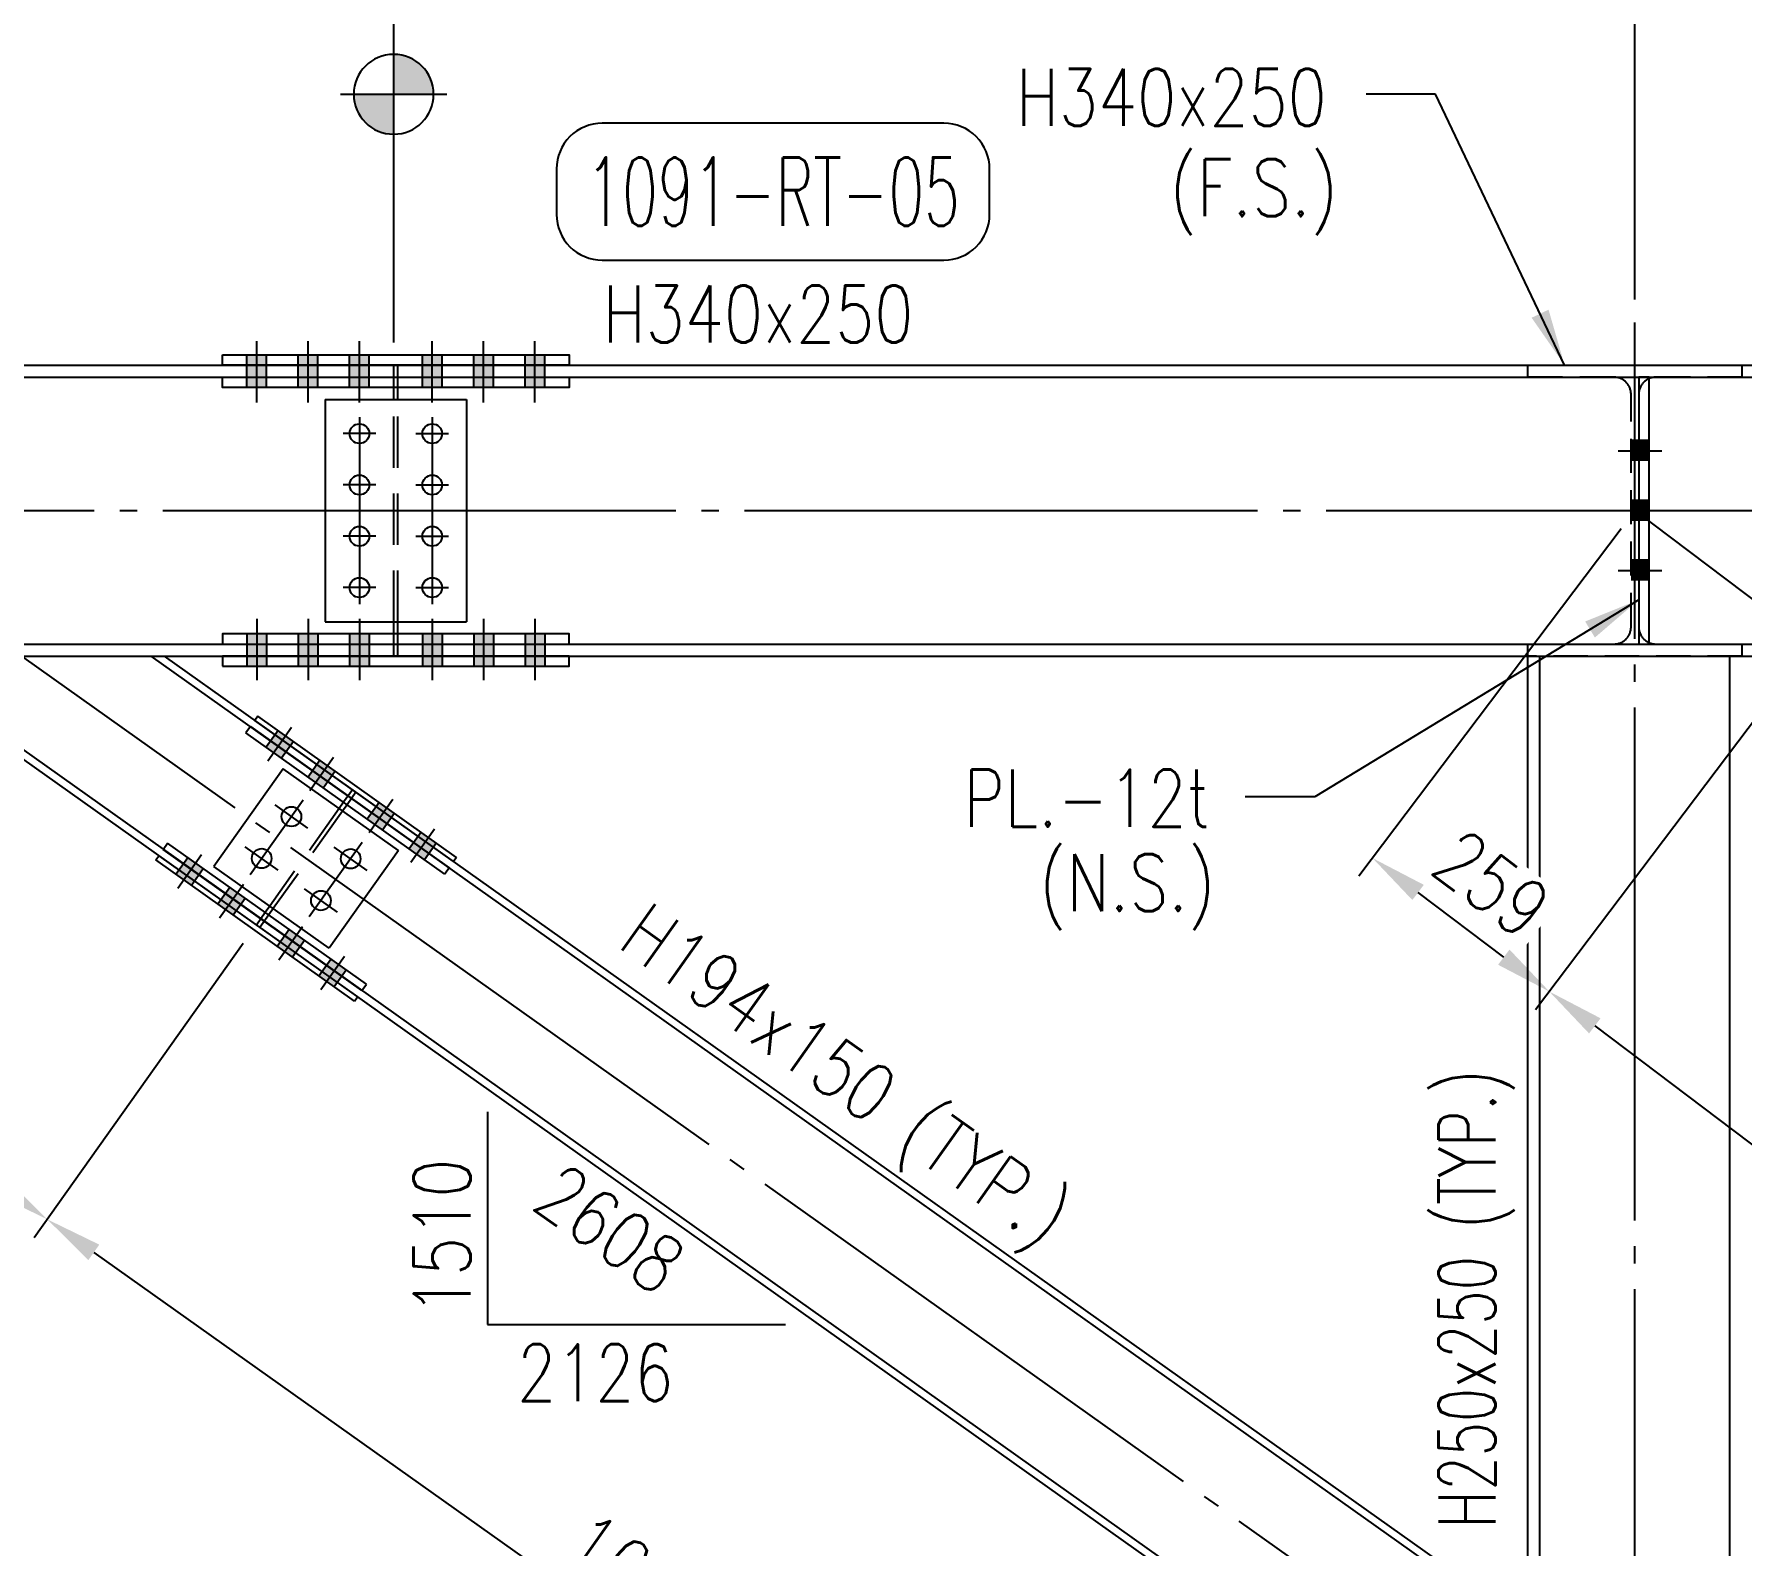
# Model space of a CAD drawing. Header units: millimetres. Extents: x 0 to 232280, y -26939 to 23794.
# Drawn here: x 59910 to 62904, y -8989 to -6338 of the extents above; entities that cross this region are included whole.
import ezdxf
from ezdxf.enums import TextEntityAlignment as Align

# ---------------------------------------------------------------- set-up
doc = ezdxf.new("R2010")
doc.units = ezdxf.units.MM
doc.header["$LTSCALE"] = 30
doc.linetypes.add('JNK-CENTER', pattern=[34, 30, -1.5, 1, -1.5])
doc.linetypes.add('JNK-HIDDEN', pattern=[3, 2, -1])
for name, color, linetype in [('CEN-R', 1, 'JNK-CENTER'), ('CON-G', 3, 'Continuous'), ('CON-W', 7, 'Continuous'), ('CON-Y', 2, 'Continuous'), ('Dim-W', 7, 'Continuous'), ('HID-Y', 2, 'JNK-HIDDEN'), ('STL-OBJT', 7, 'Continuous')]:
    doc.layers.add(name, color=color, linetype=linetype)
doc.styles.add('SIMPLEX', font='simplex.shx', dxfattribs={"width": 0.8})
doc.dimstyles.new('DIM40', dxfattribs={"dimscale": 40, "dimtxt": 2.5, "dimasz": 2.5, "dimexe": 1, "dimexo": 1, "dimgap": 1, "dimtad": 1, "dimdec": 0, "dimdsep": 46, "dimtxsty": 'SIMPLEX', "dimcen": 0, "dimclrd": 7, "dimclre": 7, "dimclrt": 2, "dimadec": 1, "dimazin": 2, "dimtfac": 1, "dimtdec": 0, "dimtix": 1, "dimtmove": 2, "dimatfit": 2, "dimfxl": 1, "dimtolj": 1, "dimtzin": 0, "dimarcsym": 1})
doc.dimstyles.new('DIM40x1.5', dxfattribs={"dimscale": 40, "dimtxt": 2.5, "dimasz": 2.5, "dimexe": 1, "dimexo": 1, "dimgap": 1, "dimtad": 1, "dimdec": 0, "dimlfac": 0.666667, "dimdsep": 46, "dimtxsty": 'SIMPLEX', "dimcen": 2.5, "dimclrd": 7, "dimclre": 7, "dimclrt": 2, "dimadec": 0, "dimazin": 2, "dimtfac": 1, "dimtdec": 0, "dimtmove": 2, "dimatfit": 2, "dimfxl": 1, "dimtfill": 1, "dimtolj": 1, "dimtzin": 0, "dimarcsym": 1})

# ---------------------------------------------------------------- blocks, each defined once
blk = doc.blocks.new('340X250 S')
at = {"layer": 'CON-W'}
h = blk.add_hatch(color=256, dxfattribs=at)
h.paths.add_polyline_path([(382948.4, -27473.5), (382948.4, -27461.5), (382936.9, -27461.5), (382936.9, -27473.5)])
h.paths.add_polyline_path([(382959.9, -27473.5), (382959.9, -27461.5), (382948.4, -27461.5), (382948.4, -27473.5)])
h.paths.add_polyline_path([(382959.9, -27473.5), (382948.4, -27473.5), (382948.4, -27487.5), (382959.9, -27487.5)])
h.paths.add_polyline_path([(382948.4, -27473.5), (382936.9, -27473.5), (382936.9, -27487.5), (382948.4, -27487.5)])
h.paths.add_polyline_path([(382948.4, -27487.5), (382936.9, -27487.5), (382936.9, -27499.5), (382948.4, -27499.5)])
h.paths.add_polyline_path([(382959.9, -27487.5), (382948.4, -27487.5), (382948.4, -27499.5), (382959.9, -27499.5)])
h = blk.add_hatch(color=256, dxfattribs=at)
h.paths.add_polyline_path([(383008.4, -27473.5), (383008.4, -27461.5), (382996.9, -27461.5), (382996.9, -27473.5)])
h.paths.add_polyline_path([(383019.9, -27473.5), (383019.9, -27461.5), (383008.4, -27461.5), (383008.4, -27473.5)])
h.paths.add_polyline_path([(383019.9, -27473.5), (383008.4, -27473.5), (383008.4, -27487.5), (383019.9, -27487.5)])
h.paths.add_polyline_path([(383008.4, -27473.5), (382996.9, -27473.5), (382996.9, -27487.5), (383008.4, -27487.5)])
h.paths.add_polyline_path([(383008.4, -27487.5), (382996.9, -27487.5), (382996.9, -27499.5), (383008.4, -27499.5)])
h.paths.add_polyline_path([(383019.9, -27487.5), (383008.4, -27487.5), (383008.4, -27499.5), (383019.9, -27499.5)])
h = blk.add_hatch(color=256, dxfattribs=at)
h.paths.add_polyline_path([(383068.4, -27473.5), (383068.4, -27461.5), (383056.9, -27461.5), (383056.9, -27473.5)])
h.paths.add_polyline_path([(383079.9, -27473.5), (383079.9, -27461.5), (383068.4, -27461.5), (383068.4, -27473.5)])
h.paths.add_polyline_path([(383079.9, -27473.5), (383068.4, -27473.5), (383068.4, -27487.5), (383079.9, -27487.5)])
h.paths.add_polyline_path([(383068.4, -27473.5), (383056.9, -27473.5), (383056.9, -27487.5), (383068.4, -27487.5)])
h.paths.add_polyline_path([(383068.4, -27487.5), (383056.9, -27487.5), (383056.9, -27499.5), (383068.4, -27499.5)])
h.paths.add_polyline_path([(383079.9, -27487.5), (383068.4, -27487.5), (383068.4, -27499.5), (383079.9, -27499.5)])
h = blk.add_hatch(color=256, dxfattribs=at)
h.paths.add_polyline_path([(383153.4, -27473.5), (383153.4, -27461.5), (383141.9, -27461.5), (383141.9, -27473.5)])
h.paths.add_polyline_path([(383164.9, -27473.5), (383164.9, -27461.5), (383153.4, -27461.5), (383153.4, -27473.5)])
h.paths.add_polyline_path([(383164.9, -27473.5), (383153.4, -27473.5), (383153.4, -27487.5), (383164.9, -27487.5)])
h.paths.add_polyline_path([(383153.4, -27473.5), (383141.9, -27473.5), (383141.9, -27487.5), (383153.4, -27487.5)])
h.paths.add_polyline_path([(383153.4, -27487.5), (383141.9, -27487.5), (383141.9, -27499.5), (383153.4, -27499.5)])
h.paths.add_polyline_path([(383164.9, -27487.5), (383153.4, -27487.5), (383153.4, -27499.5), (383164.9, -27499.5)])
h = blk.add_hatch(color=256, dxfattribs=at)
h.paths.add_polyline_path([(383213.4, -27473.5), (383213.4, -27461.5), (383201.9, -27461.5), (383201.9, -27473.5)])
h.paths.add_polyline_path([(383224.9, -27473.5), (383224.9, -27461.5), (383213.4, -27461.5), (383213.4, -27473.5)])
h.paths.add_polyline_path([(383224.9, -27473.5), (383213.4, -27473.5), (383213.4, -27487.5), (383224.9, -27487.5)])
h.paths.add_polyline_path([(383213.4, -27473.5), (383201.9, -27473.5), (383201.9, -27487.5), (383213.4, -27487.5)])
h.paths.add_polyline_path([(383213.4, -27487.5), (383201.9, -27487.5), (383201.9, -27499.5), (383213.4, -27499.5)])
h.paths.add_polyline_path([(383224.9, -27487.5), (383213.4, -27487.5), (383213.4, -27499.5), (383224.9, -27499.5)])
h = blk.add_hatch(color=256, dxfattribs=at)
h.paths.add_polyline_path([(383273.4, -27473.5), (383273.4, -27461.5), (383261.9, -27461.5), (383261.9, -27473.5)])
h.paths.add_polyline_path([(383284.9, -27473.5), (383284.9, -27461.5), (383273.4, -27461.5), (383273.4, -27473.5)])
h.paths.add_polyline_path([(383284.9, -27473.5), (383273.4, -27473.5), (383273.4, -27487.5), (383284.9, -27487.5)])
h.paths.add_polyline_path([(383273.4, -27473.5), (383261.9, -27473.5), (383261.9, -27487.5), (383273.4, -27487.5)])
h.paths.add_polyline_path([(383273.4, -27487.5), (383261.9, -27487.5), (383261.9, -27499.5), (383273.4, -27499.5)])
h.paths.add_polyline_path([(383284.9, -27487.5), (383273.4, -27487.5), (383273.4, -27499.5), (383284.9, -27499.5)])
h = blk.add_hatch(color=256, dxfattribs=at)
h.paths.add_polyline_path([(382948.4, -27813.5), (382948.4, -27825.5), (382936.9, -27825.5), (382936.9, -27813.5)])
h.paths.add_polyline_path([(382959.9, -27813.5), (382959.9, -27825.5), (382948.4, -27825.5), (382948.4, -27813.5)])
h.paths.add_polyline_path([(382959.9, -27813.5), (382948.4, -27813.5), (382948.4, -27799.5), (382959.9, -27799.5)])
h.paths.add_polyline_path([(382948.4, -27813.5), (382936.9, -27813.5), (382936.9, -27799.5), (382948.4, -27799.5)])
h.paths.add_polyline_path([(382948.4, -27799.5), (382936.9, -27799.5), (382936.9, -27787.5), (382948.4, -27787.5)])
h.paths.add_polyline_path([(382959.9, -27799.5), (382948.4, -27799.5), (382948.4, -27787.5), (382959.9, -27787.5)])
h = blk.add_hatch(color=256, dxfattribs=at)
h.paths.add_polyline_path([(383008.4, -27813.5), (383008.4, -27825.5), (382996.9, -27825.5), (382996.9, -27813.5)])
h.paths.add_polyline_path([(383019.9, -27813.5), (383019.9, -27825.5), (383008.4, -27825.5), (383008.4, -27813.5)])
h.paths.add_polyline_path([(383019.9, -27813.5), (383008.4, -27813.5), (383008.4, -27799.5), (383019.9, -27799.5)])
h.paths.add_polyline_path([(383008.4, -27813.5), (382996.9, -27813.5), (382996.9, -27799.5), (383008.4, -27799.5)])
h.paths.add_polyline_path([(383008.4, -27799.5), (382996.9, -27799.5), (382996.9, -27787.5), (383008.4, -27787.5)])
h.paths.add_polyline_path([(383019.9, -27799.5), (383008.4, -27799.5), (383008.4, -27787.5), (383019.9, -27787.5)])
h = blk.add_hatch(color=256, dxfattribs=at)
h.paths.add_polyline_path([(383068.4, -27813.5), (383068.4, -27825.5), (383056.9, -27825.5), (383056.9, -27813.5)])
h.paths.add_polyline_path([(383079.9, -27813.5), (383079.9, -27825.5), (383068.4, -27825.5), (383068.4, -27813.5)])
h.paths.add_polyline_path([(383079.9, -27813.5), (383068.4, -27813.5), (383068.4, -27799.5), (383079.9, -27799.5)])
h.paths.add_polyline_path([(383068.4, -27813.5), (383056.9, -27813.5), (383056.9, -27799.5), (383068.4, -27799.5)])
h.paths.add_polyline_path([(383068.4, -27799.5), (383056.9, -27799.5), (383056.9, -27787.5), (383068.4, -27787.5)])
h.paths.add_polyline_path([(383079.9, -27799.5), (383068.4, -27799.5), (383068.4, -27787.5), (383079.9, -27787.5)])
h = blk.add_hatch(color=256, dxfattribs=at)
h.paths.add_polyline_path([(383153.4, -27813.5), (383153.4, -27825.5), (383141.9, -27825.5), (383141.9, -27813.5)])
h.paths.add_polyline_path([(383164.9, -27813.5), (383164.9, -27825.5), (383153.4, -27825.5), (383153.4, -27813.5)])
h.paths.add_polyline_path([(383164.9, -27813.5), (383153.4, -27813.5), (383153.4, -27799.5), (383164.9, -27799.5)])
h.paths.add_polyline_path([(383153.4, -27813.5), (383141.9, -27813.5), (383141.9, -27799.5), (383153.4, -27799.5)])
h.paths.add_polyline_path([(383153.4, -27799.5), (383141.9, -27799.5), (383141.9, -27787.5), (383153.4, -27787.5)])
h.paths.add_polyline_path([(383164.9, -27799.5), (383153.4, -27799.5), (383153.4, -27787.5), (383164.9, -27787.5)])
h = blk.add_hatch(color=256, dxfattribs=at)
h.paths.add_polyline_path([(383213.4, -27813.5), (383213.4, -27825.5), (383201.9, -27825.5), (383201.9, -27813.5)])
h.paths.add_polyline_path([(383224.9, -27813.5), (383224.9, -27825.5), (383213.4, -27825.5), (383213.4, -27813.5)])
h.paths.add_polyline_path([(383224.9, -27813.5), (383213.4, -27813.5), (383213.4, -27799.5), (383224.9, -27799.5)])
h.paths.add_polyline_path([(383213.4, -27813.5), (383201.9, -27813.5), (383201.9, -27799.5), (383213.4, -27799.5)])
h.paths.add_polyline_path([(383213.4, -27799.5), (383201.9, -27799.5), (383201.9, -27787.5), (383213.4, -27787.5)])
h.paths.add_polyline_path([(383224.9, -27799.5), (383213.4, -27799.5), (383213.4, -27787.5), (383224.9, -27787.5)])
h = blk.add_hatch(color=256, dxfattribs=at)
h.paths.add_polyline_path([(383273.4, -27813.5), (383273.4, -27825.5), (383261.9, -27825.5), (383261.9, -27813.5)])
h.paths.add_polyline_path([(383284.9, -27813.5), (383284.9, -27825.5), (383273.4, -27825.5), (383273.4, -27813.5)])
h.paths.add_polyline_path([(383284.9, -27813.5), (383273.4, -27813.5), (383273.4, -27799.5), (383284.9, -27799.5)])
h.paths.add_polyline_path([(383273.4, -27813.5), (383261.9, -27813.5), (383261.9, -27799.5), (383273.4, -27799.5)])
h.paths.add_polyline_path([(383273.4, -27799.5), (383261.9, -27799.5), (383261.9, -27787.5), (383273.4, -27787.5)])
h.paths.add_polyline_path([(383284.9, -27799.5), (383273.4, -27799.5), (383273.4, -27787.5), (383284.9, -27787.5)])
at = {"layer": 'CEN-R'}
for p, q in [((382948.4, -27517), (382948.4, -27445.2)), ((383008.4, -27517), (383008.4, -27445.2)), ((383068.4, -27517), (383068.4, -27445.2)), ((383153.4, -27517), (383153.4, -27445.2)), ((383213.4, -27517), (383213.4, -27445.2)), ((383273.4, -27517), (383273.4, -27445.2)), ((383068.4, -27534.3), (383068.4, -27752.7)), ((383153.4, -27534.3), (383153.4, -27752.7)), ((383087.5, -27553.5), (383049.2, -27553.5)), ((383087.5, -27553.5), (383049.2, -27553.5)), ((383134.2, -27553.5), (383172.5, -27553.5)), ((383134.2, -27553.5), (383172.5, -27553.5)), ((383087.5, -27613.5), (383049.2, -27613.5)), ((383134.2, -27613.5), (383172.5, -27613.5)), ((383087.5, -27673.5), (383049.2, -27673.5)), ((383134.2, -27673.5), (383172.5, -27673.5)), ((383068.4, -27714.3), (383068.4, -27752.7)), ((383153.4, -27714.3), (383153.4, -27752.7)), ((383087.5, -27733.5), (383049.2, -27733.5)), ((383087.5, -27733.5), (383049.2, -27733.5)), ((383134.2, -27733.5), (383172.5, -27733.5)), ((383134.2, -27733.5), (383172.5, -27733.5)), ((382948.4, -27770), (382948.4, -27841.8)), ((383008.4, -27770), (383008.4, -27841.8)), ((383068.4, -27770), (383068.4, -27841.8)), ((383153.4, -27770), (383153.4, -27841.8)), ((383213.4, -27770), (383213.4, -27841.8)), ((383273.4, -27770), (383273.4, -27841.8))]:
    blk.add_line(p, q, dxfattribs=at)
at = {"layer": 'CON-G'}
for p, q in [((383108.4, -27513.5), (383108.4, -27499.5)), ((383113.4, -27513.5), (383113.4, -27499.5)), ((383028.4, -27513.5), (383193.4, -27513.5)), ((383028.4, -27513.5), (383028.4, -27773.5)), ((383193.4, -27513.5), (383193.4, -27773.5)), ((383028.4, -27773.5), (383193.4, -27773.5)), ((383108.4, -27787.5), (383108.4, -27773.5)), ((383113.4, -27787.5), (383113.4, -27773.5))]:
    blk.add_line(p, q, dxfattribs=at)
for points in [[(382908.4, -27461.5), (383313.4, -27461.5), (383313.4, -27473.5), (382908.4, -27473.5)], [(382908.4, -27487.5), (383313.4, -27487.5), (383313.4, -27499.5), (382908.4, -27499.5)], [(382908.4, -27799.5), (383313.4, -27799.5), (383313.4, -27787.5), (382908.4, -27787.5)], [(382908.4, -27825.5), (383313.4, -27825.5), (383313.4, -27813.5), (382908.4, -27813.5)]]:
    blk.add_lwpolyline(points, close=True, dxfattribs=at)
for centre in [(383068.4, -27553.5), (383153.4, -27553.5), (383068.4, -27613.5), (383153.4, -27613.5), (383068.4, -27673.5), (383153.4, -27673.5), (383068.4, -27733.5), (383153.4, -27733.5)]:
    blk.add_circle(centre, 11.5, dxfattribs=at)
at = {"layer": 'HID-Y'}
for p, q in [((382936.9, -27499.5), (382936.9, -27461.5)), ((382959.9, -27499.5), (382959.9, -27461.5)), ((382996.9, -27499.5), (382996.9, -27461.5)), ((383019.9, -27499.5), (383019.9, -27461.5)), ((383056.9, -27499.5), (383056.9, -27461.5)), ((383079.9, -27499.5), (383079.9, -27461.5)), ((383141.9, -27499.5), (383141.9, -27461.5)), ((383164.9, -27499.5), (383164.9, -27461.5)), ((383201.9, -27499.5), (383201.9, -27461.5)), ((383224.9, -27499.5), (383224.9, -27461.5)), ((383261.9, -27499.5), (383261.9, -27461.5)), ((383284.9, -27499.5), (383284.9, -27461.5)), ((383108.4, -27499.5), (383108.4, -27473.5)), ((383113.4, -27499.5), (383113.4, -27473.5)), ((383108.4, -27773.5), (383108.4, -27513.5)), ((383113.4, -27773.5), (383113.4, -27513.5)), ((382936.9, -27787.5), (382936.9, -27825.5)), ((382959.9, -27787.5), (382959.9, -27825.5)), ((382996.9, -27787.5), (382996.9, -27825.5)), ((383019.9, -27787.5), (383019.9, -27825.5)), ((383056.9, -27787.5), (383056.9, -27825.5)), ((383079.9, -27787.5), (383079.9, -27825.5)), ((383108.4, -27813.5), (383108.4, -27787.5)), ((383113.4, -27813.5), (383113.4, -27787.5)), ((383141.9, -27787.5), (383141.9, -27825.5)), ((383164.9, -27787.5), (383164.9, -27825.5)), ((383201.9, -27787.5), (383201.9, -27825.5)), ((383224.9, -27787.5), (383224.9, -27825.5)), ((383261.9, -27787.5), (383261.9, -27825.5)), ((383284.9, -27787.5), (383284.9, -27825.5))]:
    blk.add_line(p, q, dxfattribs=at)
blk = doc.blocks.new('*D2946')
at = {"layer": 'DEFPOINTS', "color": 0, "transparency": 16777216}
for p in [(60540.3, -5898.8), (62716.8, -5898.8), (62716.8, -6843.7)]:
    blk.add_point(p, dxfattribs=at)
at = {"layer": 'Dim-W', "color": 7, "lineweight": -2, "transparency": 16777216}
for p, q in [((62716.8, -6803.7), (62716.8, -5858.8)), ((60640.3, -5898.8), (62616.8, -5898.8))]:
    blk.add_line(p, q, dxfattribs=at)
at = {"layer": 'Dim-W', "color": 7, "transparency": 16777216}
for points in [[(60640.3, -5882.1), (60640.3, -5915.4), (60540.3, -5898.8)], [(62616.8, -5882.1), (62616.8, -5915.4), (62716.8, -5898.8)]]:
    blk.add_solid(points, dxfattribs=at)
at = {"layer": 'Dim-W', "color": 2, "transparency": 16777216, "insert": (61628.5, -5808.8), "char_height": 100, "attachment_point": 5, "style": 'SIMPLEX', "bg_fill": 3, "box_fill_scale": 1.1, "bg_fill_color": 256, "bg_fill_true_color": 13158600, "bg_fill_transparency": 0}
blk.add_mtext('\\A1;1451', dxfattribs=at)
blk = doc.blocks.new('*D2947')
at = {"layer": 'DEFPOINTS', "color": 0, "transparency": 16777216}
for p in [(62716.8, -5898.8), (64216.8, -5898.8), (64216.8, -6818.7)]:
    blk.add_point(p, dxfattribs=at)
at = {"layer": 'Dim-W', "color": 7, "lineweight": -2, "transparency": 16777216}
for p, q in [((64216.8, -6778.7), (64216.8, -5858.8)), ((62816.8, -5898.8), (64116.8, -5898.8))]:
    blk.add_line(p, q, dxfattribs=at)
at = {"layer": 'Dim-W', "color": 7, "transparency": 16777216}
for points in [[(62816.8, -5882.1), (62816.8, -5915.4), (62716.8, -5898.8)], [(64116.8, -5882.1), (64116.8, -5915.4), (64216.8, -5898.8)]]:
    blk.add_solid(points, dxfattribs=at)
at = {"layer": 'Dim-W', "color": 2, "transparency": 16777216, "insert": (63466.8, -5808.8), "char_height": 100, "attachment_point": 5, "style": 'SIMPLEX', "bg_fill": 3, "box_fill_scale": 1.1, "bg_fill_color": 256, "bg_fill_true_color": 13158600, "bg_fill_transparency": 0}
blk.add_mtext('\\A1;1000', dxfattribs=at)
blk = doc.blocks.new('*D2949')
at = {"layer": 'DEFPOINTS', "color": 0, "transparency": 16777216}
for p in [(60540.3, -5570.2), (59340.3, -6843.7), (60540.3, -6918.7)]:
    blk.add_point(p, dxfattribs=at)
at = {"layer": 'Dim-W', "color": 7, "lineweight": -2, "transparency": 16777216}
for p, q in [((59340.3, -6803.7), (59340.3, -5530.2)), ((60540.3, -6878.7), (60540.3, -5530.2)), ((59440.3, -5570.2), (60440.3, -5570.2))]:
    blk.add_line(p, q, dxfattribs=at)
at = {"layer": 'Dim-W', "color": 7, "transparency": 16777216}
for points in [[(59440.3, -5553.5), (59440.3, -5586.8), (59340.3, -5570.2)], [(60440.3, -5553.5), (60440.3, -5586.8), (60540.3, -5570.2)]]:
    blk.add_solid(points, dxfattribs=at)
at = {"layer": 'Dim-W', "color": 2, "transparency": 16777216, "insert": (59940.3, -5480.2), "char_height": 100, "attachment_point": 5, "style": 'SIMPLEX', "bg_fill": 3, "box_fill_scale": 1.1, "bg_fill_color": 256, "bg_fill_true_color": 13158600, "bg_fill_transparency": 0}
blk.add_mtext('\\A1;800', dxfattribs=at)
blk = doc.blocks.new('*D2952')
at = {"layer": 'DEFPOINTS', "color": 0, "transparency": 16777216}
for p in [(59527.8, -5898.8), (60540.3, -5898.8), (59527.8, -7173.7)]:
    blk.add_point(p, dxfattribs=at)
at = {"layer": 'Dim-W', "color": 7, "lineweight": -2, "transparency": 16777216}
for p, q in [((59527.8, -7133.7), (59527.8, -5858.8)), ((60440.3, -5898.8), (59627.8, -5898.8))]:
    blk.add_line(p, q, dxfattribs=at)
at = {"layer": 'Dim-W', "color": 7, "transparency": 16777216}
for points in [[(59627.8, -5882.1), (59627.8, -5915.4), (59527.8, -5898.8)], [(60440.3, -5882.1), (60440.3, -5915.4), (60540.3, -5898.8)]]:
    blk.add_solid(points, dxfattribs=at)
at = {"layer": 'Dim-W', "color": 2, "transparency": 16777216, "insert": (60034, -5808.8), "char_height": 100, "attachment_point": 5, "style": 'SIMPLEX', "bg_fill": 3, "box_fill_scale": 1.1, "bg_fill_color": 256, "bg_fill_true_color": 13158600, "bg_fill_transparency": 0}
blk.add_mtext('\\A1;675', dxfattribs=at)
blk = doc.blocks.new('FS-MARK')
h = blk.add_hatch(color=256)
edge = h.paths.add_edge_path()
edge.add_arc((0, 0), 1.75, 90, 180)
edge.add_line((-1.75, 0), (0, 0))
edge.add_line((0, 0), (0, 1.75))
h = blk.add_hatch(color=256)
edge = h.paths.add_edge_path()
edge.add_line((0, 0), (0, -1.75))
edge.add_arc((0, 0), 1.75, 270, 360)
edge.add_line((1.75, 0), (0, 0))
for p, q in [((0, 2.333), (0, -2.333)), ((2.333, 0), (-2.333, 0))]:
    blk.add_line(p, q)
blk.add_circle((0, 0), 1.75)
at = {"layer": 'CON-Y', "style": 'SIMPLEX', "width": 0.8}
blk.add_attdef('F.S.', (3.195, 0.998), '', height=2.5, dxfattribs=at)
blk = doc.blocks.new('*D2959')
at = {"layer": 'DEFPOINTS', "color": 0, "transparency": 16777216}
for p in [(62716.8, -5250.2), (59340.3, -6843.7), (62716.8, -6843.7)]:
    blk.add_point(p, dxfattribs=at)
at = {"layer": 'Dim-W', "color": 7, "lineweight": -2, "transparency": 16777216}
for p, q in [((59340.3, -6803.7), (59340.3, -5210.2)), ((62716.8, -6803.7), (62716.8, -5210.2)), ((59440.3, -5250.2), (62616.8, -5250.2))]:
    blk.add_line(p, q, dxfattribs=at)
at = {"layer": 'Dim-W', "color": 7, "transparency": 16777216}
for points in [[(59440.3, -5233.5), (59440.3, -5266.8), (59340.3, -5250.2)], [(62616.8, -5233.5), (62616.8, -5266.8), (62716.8, -5250.2)]]:
    blk.add_solid(points, dxfattribs=at)
at = {"layer": 'Dim-W', "color": 2, "transparency": 16777216, "insert": (61028.5, -5160.2), "char_height": 100, "attachment_point": 5, "style": 'SIMPLEX', "bg_fill": 3, "box_fill_scale": 1.1, "bg_fill_color": 256, "bg_fill_true_color": 13158600, "bg_fill_transparency": 0}
blk.add_mtext('\\A1;2251', dxfattribs=at)
blk = doc.blocks.new('A$C779C20BE')
at = {"layer": 'Dim-W'}
h = blk.add_hatch(color=256, dxfattribs=at)
h.paths.add_polyline_path([(40, 218), (29, 218), (29, 212), (40, 212)])
h.paths.add_polyline_path([(51, 218), (40, 218), (40, 212), (51, 212)])
h.paths.add_polyline_path([(40, 212), (29, 212), (29, 203), (40, 203)])
h.paths.add_polyline_path([(51, 212), (40, 212), (40, 203), (51, 203)])
h.paths.add_polyline_path([(40, 203), (29, 203), (29, 194), (40, 194)])
h.paths.add_polyline_path([(51, 203), (40, 203), (40, 194), (51, 194)])
h = blk.add_hatch(color=256, dxfattribs=at)
h.paths.add_polyline_path([(100, 218), (89, 218), (89, 212), (100, 212)])
h.paths.add_polyline_path([(111, 218), (100, 218), (100, 212), (111, 212)])
h.paths.add_polyline_path([(100, 212), (89, 212), (89, 203), (100, 203)])
h.paths.add_polyline_path([(111, 212), (100, 212), (100, 203), (111, 203)])
h.paths.add_polyline_path([(100, 203), (89, 203), (89, 194), (100, 194)])
h.paths.add_polyline_path([(111, 203), (100, 203), (100, 194), (111, 194)])
h = blk.add_hatch(color=256, dxfattribs=at)
h.paths.add_polyline_path([(185, 218), (196, 218), (196, 212), (185, 212)])
h.paths.add_polyline_path([(174, 218), (185, 218), (185, 212), (174, 212)])
h.paths.add_polyline_path([(185, 212), (196, 212), (196, 203), (185, 203)])
h.paths.add_polyline_path([(174, 212), (185, 212), (185, 203), (174, 203)])
h.paths.add_polyline_path([(185, 203), (196, 203), (196, 194), (185, 194)])
h.paths.add_polyline_path([(174, 203), (185, 203), (185, 194), (174, 194)])
h = blk.add_hatch(color=256, dxfattribs=at)
h.paths.add_polyline_path([(245, 218), (256, 218), (256, 212), (245, 212)])
h.paths.add_polyline_path([(234, 218), (245, 218), (245, 212), (234, 212)])
h.paths.add_polyline_path([(245, 212), (256, 212), (256, 203), (245, 203)])
h.paths.add_polyline_path([(234, 212), (245, 212), (245, 203), (234, 203)])
h.paths.add_polyline_path([(245, 203), (256, 203), (256, 194), (245, 194)])
h.paths.add_polyline_path([(234, 203), (245, 203), (245, 194), (234, 194)])
h = blk.add_hatch(color=256, dxfattribs=at)
h.paths.add_polyline_path([(40, 12), (29, 12), (29, 18), (40, 18)])
h.paths.add_polyline_path([(51, 12), (40, 12), (40, 18), (51, 18)])
h.paths.add_polyline_path([(40, 18), (29, 18), (29, 27), (40, 27)])
h.paths.add_polyline_path([(51, 18), (40, 18), (40, 27), (51, 27)])
h.paths.add_polyline_path([(40, 27), (29, 27), (29, 36), (40, 36)])
h.paths.add_polyline_path([(51, 27), (40, 27), (40, 36), (51, 36)])
h = blk.add_hatch(color=256, dxfattribs=at)
h.paths.add_polyline_path([(100, 12), (89, 12), (89, 18), (100, 18)])
h.paths.add_polyline_path([(111, 12), (100, 12), (100, 18), (111, 18)])
h.paths.add_polyline_path([(100, 18), (89, 18), (89, 27), (100, 27)])
h.paths.add_polyline_path([(111, 18), (100, 18), (100, 27), (111, 27)])
h.paths.add_polyline_path([(100, 27), (89, 27), (89, 36), (100, 36)])
h.paths.add_polyline_path([(111, 27), (100, 27), (100, 36), (111, 36)])
h = blk.add_hatch(color=256, dxfattribs=at)
h.paths.add_polyline_path([(185, 12), (196, 12), (196, 18), (185, 18)])
h.paths.add_polyline_path([(174, 12), (185, 12), (185, 18), (174, 18)])
h.paths.add_polyline_path([(185, 18), (196, 18), (196, 27), (185, 27)])
h.paths.add_polyline_path([(174, 18), (185, 18), (185, 27), (174, 27)])
h.paths.add_polyline_path([(185, 27), (196, 27), (196, 36), (185, 36)])
h.paths.add_polyline_path([(174, 27), (185, 27), (185, 36), (174, 36)])
h = blk.add_hatch(color=256, dxfattribs=at)
h.paths.add_polyline_path([(245, 12), (256, 12), (256, 18), (245, 18)])
h.paths.add_polyline_path([(234, 12), (245, 12), (245, 18), (234, 18)])
h.paths.add_polyline_path([(245, 18), (256, 18), (256, 27), (245, 27)])
h.paths.add_polyline_path([(234, 18), (245, 18), (245, 27), (234, 27)])
h.paths.add_polyline_path([(245, 27), (256, 27), (256, 36), (245, 36)])
h.paths.add_polyline_path([(234, 27), (245, 27), (245, 36), (234, 36)])
at = {"layer": 'CEN-R'}
for p, q in [((40, 230), (40, 182)), ((100, 230), (100, 182)), ((185, 230), (185, 182)), ((245, 230), (245, 182)), ((100, 168.5), (100, 61.5)), ((185, 168.5), (185, 61.5)), ((123.5, 145), (76.5, 145)), ((208.5, 145), (161.5, 145)), ((123.5, 85), (76.5, 85)), ((208.5, 85), (161.5, 85)), ((40, 0), (40, 48)), ((100, 0), (100, 48)), ((185, 0), (185, 48)), ((245, 0), (245, 48))]:
    blk.add_line(p, q, dxfattribs=at)
at = {"layer": 'CON-G'}
for p, q in [((0, 218), (0, 212)), ((285, 218), (0, 218)), ((285, 212), (0, 212)), ((0, 203), (285, 203)), ((0, 203), (0, 194)), ((285, 218), (285, 212)), ((285, 203), (285, 194)), ((285, 194), (0, 194)), ((60, 185), (60, 45)), ((225, 185), (60, 185)), ((140, 194), (140, 185)), ((145, 194), (145, 185)), ((225, 185), (225, 45)), ((225, 45), (60, 45)), ((140, 45), (140, 36)), ((145, 45), (145, 36)), ((0, 27), (0, 36)), ((285, 36), (0, 36)), ((285, 27), (0, 27)), ((285, 27), (285, 36)), ((0, 18), (285, 18)), ((0, 12), (0, 18)), ((285, 12), (0, 12)), ((285, 12), (285, 18))]:
    blk.add_line(p, q, dxfattribs=at)
for centre in [(100, 145), (185, 145), (100, 85), (185, 85)]:
    blk.add_circle(centre, 11.5, dxfattribs=at)
at = {"layer": 'HID-Y'}
for p, q in [((29, 218), (29, 194)), ((51, 218), (51, 194)), ((89, 218), (89, 194)), ((111, 218), (111, 194)), ((140, 212), (140, 194)), ((145, 212), (145, 194)), ((174, 218), (174, 194)), ((196, 218), (196, 194)), ((234, 218), (234, 194)), ((256, 218), (256, 194)), ((140, 185), (140, 45)), ((145, 185), (145, 45)), ((29, 12), (29, 36)), ((51, 12), (51, 36)), ((89, 12), (89, 36)), ((111, 12), (111, 36)), ((140, 36), (140, 18)), ((145, 36), (145, 18)), ((174, 12), (174, 36)), ((196, 12), (196, 36)), ((234, 12), (234, 36)), ((256, 12), (256, 36))]:
    blk.add_line(p, q, dxfattribs=at)
blk = doc.blocks.new('*D2974')
at = {"layer": 'DEFPOINTS', "color": 0, "transparency": 16777216}
for p in [(60299.6, -7900.3), (59435.9, -8063.5), (59933, -8416.5)]:
    blk.add_point(p, dxfattribs=at)
at = {"layer": 'Dim-W', "color": 7, "lineweight": -2, "transparency": 16777216}
for p, q in [((60276.4, -7932.9), (59909.8, -8449.1)), ((59517.5, -8121.4), (59851.4, -8358.6))]:
    blk.add_line(p, q, dxfattribs=at)
at = {"layer": 'Dim-W', "color": 7, "transparency": 16777216}
for points in [[(59527.1, -8107.8), (59507.8, -8135), (59435.9, -8063.5)], [(59861.1, -8345), (59841.8, -8372.2), (59933, -8416.5)]]:
    blk.add_solid(points, dxfattribs=at)
at = {"layer": 'Dim-W', "color": 2, "transparency": 16777216, "insert": (59736.6, -8166.6), "char_height": 100, "attachment_point": 5, "rotation": 324.6156, "style": 'SIMPLEX', "bg_fill": 3, "box_fill_scale": 1.1, "bg_fill_color": 256, "bg_fill_true_color": 13158600, "bg_fill_transparency": 0}
blk.add_mtext('\\A1;406', dxfattribs=at)
blk = doc.blocks.new('*D2975')
at = {"layer": 'DEFPOINTS', "color": 0, "transparency": 16777216}
for p in [(59933, -8416.5), (62357.7, -9183.7), (61906.9, -9818.5)]:
    blk.add_point(p, dxfattribs=at)
at = {"layer": 'Dim-W', "color": 7, "lineweight": -2, "transparency": 16777216}
for p, q in [((60014.5, -8474.4), (61825.4, -9760.6)), ((62334.6, -9216.3), (61883.7, -9851.1))]:
    blk.add_line(p, q, dxfattribs=at)
at = {"layer": 'Dim-W', "color": 7, "transparency": 16777216}
for points in [[(60024.1, -8460.8), (60004.8, -8488), (59933, -8416.5)], [(61835, -9747), (61815.7, -9774.1), (61906.9, -9818.5)]]:
    blk.add_solid(points, dxfattribs=at)
at = {"layer": 'Dim-W', "color": 2, "transparency": 16777216, "insert": (60972, -9044.1), "char_height": 100, "attachment_point": 5, "rotation": 324.6156, "style": 'SIMPLEX', "bg_fill": 3, "box_fill_scale": 1.1, "bg_fill_color": 256, "bg_fill_true_color": 13158600, "bg_fill_transparency": 0}
blk.add_mtext('\\A1;1614', dxfattribs=at)
blk = doc.blocks.new('*D2917')
at = {"layer": 'DEFPOINTS', "color": 0, "transparency": 16777216}
for p in [(63026.7, -7407.7), (64216.8, -8306.2), (63756.7, -8915.5)]:
    blk.add_point(p, dxfattribs=at)
at = {"layer": 'Dim-W', "color": 7, "lineweight": -2, "transparency": 16777216}
for p, q in [((63002.6, -7439.6), (62542.6, -8048.9)), ((62646.5, -8077.2), (63676.9, -8855.2)), ((64192.7, -8338.1), (63732.6, -8947.4))]:
    blk.add_line(p, q, dxfattribs=at)
at = {"layer": 'Dim-W', "color": 7, "transparency": 16777216}
for points in [[(62656.5, -8063.9), (62636.4, -8090.5), (62566.7, -8017)], [(63687, -8841.9), (63666.9, -8868.5), (63756.7, -8915.5)]]:
    blk.add_solid(points, dxfattribs=at)
at = {"layer": 'Dim-W', "color": 2, "transparency": 16777216, "insert": (63215.9, -8394.4), "char_height": 100, "attachment_point": 5, "rotation": 322.9472, "style": 'SIMPLEX', "bg_fill": 3, "box_fill_scale": 1.1, "bg_fill_color": 256, "bg_fill_true_color": 13158600, "bg_fill_transparency": 0}
blk.add_mtext('\\A1;994', dxfattribs=at)
blk = doc.blocks.new('*D2920')
at = {"layer": 'DEFPOINTS', "color": 0, "transparency": 16777216}
for p in [(62716.8, -7173.7), (62256.7, -7783), (62566.7, -8017)]:
    blk.add_point(p, dxfattribs=at)
at = {"layer": 'Dim-W', "color": 7, "lineweight": -2, "transparency": 16777216}
for p, q in [((62692.7, -7205.6), (62232.6, -7814.9)), ((62486.9, -7956.7), (62336.6, -7843.2))]:
    blk.add_line(p, q, dxfattribs=at)
at = {"layer": 'Dim-W', "color": 7, "transparency": 16777216}
for points in [[(62346.6, -7829.9), (62326.5, -7856.5), (62256.7, -7783)], [(62496.9, -7943.4), (62476.8, -7970), (62566.7, -8017)]]:
    blk.add_solid(points, dxfattribs=at)
at = {"layer": 'Dim-W', "color": 2, "transparency": 16777216, "insert": (62465.9, -7828.2), "char_height": 100, "attachment_point": 5, "rotation": 322.9472, "style": 'SIMPLEX', "bg_fill": 3, "box_fill_scale": 1.1, "bg_fill_color": 256, "bg_fill_true_color": 13158600, "bg_fill_transparency": 0}
blk.add_mtext('\\A1;259', dxfattribs=at)
blk = doc.blocks.new('DUCT-TAG')
at = {"layer": 'CON-G'}
blk.add_lwpolyline([(-9.49, -1), (-9.49, 1, -0.414214), (-7.49, 3), (7.49, 3, -0.414214), (9.49, 1), (9.49, -1, -0.414214), (7.49, -3), (-7.49, -3, -0.414214)], format="xyb", close=True, dxfattribs=at)
at = {"layer": 'CON-G', "style": 'SIMPLEX', "width": 1.246304}
blk.add_attdef('NAME', text='', height=3, dxfattribs=at).set_placement((-8.19, -1.5), (8.19, -1.5), align=Align.FIT)
at = {"layer": 'CON-Y', "style": 'SIMPLEX'}
blk.add_attdef('ELEVATION', text='', height=2, dxfattribs=at).set_placement((0, -6.02), align=Align.CENTER)

msp = doc.modelspace()

# ---------------------------------------------------------------- hatches: boundary and pattern name
at = {"layer": 'CON-W'}
h = msp.add_hatch(color=256, dxfattribs=at)
h.paths.add_polyline_path([(62716.76, -7085.19), (62716.76, -7068.69), (62710.01, -7068.69), (62710.01, -7085.19)])
h.paths.add_polyline_path([(62723.51, -7068.69), (62716.76, -7068.69), (62716.76, -7085.19), (62723.51, -7085.19)])
h.paths.add_polyline_path([(62716.76, -7068.69), (62723.51, -7068.69), (62723.51, -7050.69), (62716.76, -7050.69)])
h.paths.add_polyline_path([(62710.01, -7068.69), (62716.76, -7068.69), (62716.76, -7050.69), (62710.01, -7050.69)])
h.paths.add_polyline_path([(62723.51, -7068.69), (62741.51, -7068.69), (62741.51, -7050.69), (62723.51, -7050.69)])
h.paths.add_polyline_path([(62723.51, -7068.69), (62723.51, -7085.19), (62741.51, -7085.19), (62741.51, -7068.69)])
h = msp.add_hatch(color=256, dxfattribs=at)
h.paths.add_polyline_path([(62716.76, -7190.19), (62716.76, -7173.69), (62710.01, -7173.69), (62710.01, -7190.19)])
h.paths.add_polyline_path([(62723.51, -7173.69), (62716.76, -7173.69), (62716.76, -7190.19), (62723.51, -7190.19)])
h.paths.add_polyline_path([(62716.76, -7173.69), (62723.51, -7173.69), (62723.51, -7155.69), (62716.76, -7155.69)])
h.paths.add_polyline_path([(62710.01, -7173.69), (62716.76, -7173.69), (62716.76, -7155.69), (62710.01, -7155.69)])
h.paths.add_polyline_path([(62723.51, -7173.69), (62741.51, -7173.69), (62741.51, -7155.69), (62723.51, -7155.69)])
h.paths.add_polyline_path([(62723.51, -7173.69), (62723.51, -7190.19), (62741.51, -7190.19), (62741.51, -7173.69)])
h = msp.add_hatch(color=256, dxfattribs=at)
h.paths.add_polyline_path([(62716.76, -7295.19), (62716.76, -7278.69), (62710.01, -7278.69), (62710.01, -7295.19)])
h.paths.add_polyline_path([(62723.51, -7278.69), (62716.76, -7278.69), (62716.76, -7295.19), (62723.51, -7295.19)])
h.paths.add_polyline_path([(62716.76, -7278.69), (62723.51, -7278.69), (62723.51, -7260.69), (62716.76, -7260.69)])
h.paths.add_polyline_path([(62710.01, -7278.69), (62716.76, -7278.69), (62716.76, -7260.69), (62710.01, -7260.69)])
h.paths.add_polyline_path([(62723.51, -7278.69), (62741.51, -7278.69), (62741.51, -7260.69), (62723.51, -7260.69)])
h.paths.add_polyline_path([(62723.51, -7278.69), (62723.51, -7295.19), (62741.51, -7295.19), (62741.51, -7278.69)])

# ---------------------------------------------------------------- linework, layer by layer
at = {"layer": 'CEN-R'}
for p, q in [((62716.76, -9438.69), (62716.76, -6843.69)), ((62687.51, -7068.69), (62764.01, -7068.69)), ((59115.26, -7173.69), (69093.26, -7173.69)), ((62687.51, -7173.69), (62764.01, -7173.69)), ((62716.76, -7173.69), (65716.76, -9438.69)), ((62687.51, -7278.69), (62764.01, -7278.69))]:
    msp.add_line(p, q, dxfattribs=at)
at = {"layer": 'CON-G'}
for p, q in [((59527.76, -6918.69), (68905.76, -6918.69)), ((59527.76, -6939.69), (68905.76, -6939.69)), ((59527.76, -7407.69), (68905.76, -7407.69)), ((59527.76, -7428.69), (68905.76, -7428.69)), ((59527.76, -7428.69), (68905.76, -7428.69)), ((59635.52, -7428.69), (62106.47, -9183.69)), ((59658.83, -7428.69), (62129.78, -9183.69)), ((60114.74, -7428.69), (62529.26, -9143.61)), ((60138.06, -7428.69), (62529.26, -9127.05)), ((62529.26, -9183.69), (62529.26, -7428.69)), ((62550.26, -9183.69), (62550.26, -7428.69)), ((62883.26, -9183.69), (62883.26, -7428.69))]:
    msp.add_line(p, q, dxfattribs=at)
msp.add_lwpolyline([(62741.51, -6939.69), (62723.51, -6939.69), (62723.51, -7407.69), (62741.51, -7407.69)], close=True, dxfattribs=at)
at = {"layer": 'CON-W'}
for p, q in [((60704.63, -8227.94), (60704.63, -8600.69)), ((60704.63, -8600.69), (61227.14, -8600.69))]:
    msp.add_line(p, q, dxfattribs=at)
at = {"layer": 'HID-Y'}
for p, q in [((62741.51, -7050.69), (62710.01, -7050.69)), ((62741.51, -7085.19), (62710.01, -7085.19)), ((62741.51, -7155.69), (62710.01, -7155.69)), ((62741.51, -7190.19), (62710.01, -7190.19)), ((62741.51, -7260.69), (62710.01, -7260.69)), ((62741.51, -7295.19), (62710.01, -7295.19))]:
    msp.add_line(p, q, dxfattribs=at)
msp.add_lwpolyline([(62529.26, -7428.69), (62529.26, -7407.69), (62680.01, -7407.69, 0.4142136), (62710.01, -7377.69), (62710.01, -6969.69, 0.4142136), (62680.01, -6939.69), (62529.26, -6939.69), (62529.26, -6918.69), (62904.26, -6918.69), (62904.26, -6939.69), (62753.51, -6939.69, 0.4142136), (62723.51, -6969.69), (62723.51, -7377.69, 0.4142136), (62753.51, -7407.69), (62904.26, -7407.69), (62904.26, -7428.69)], format="xyb", close=True, dxfattribs=at)
at = {"layer": 'STL-OBJT'}
msp.add_line((62155.47, -7675.49), (62033.62, -7675.49), dxfattribs=at)

# ---------------------------------------------------------------- block references
at = {"layer": 'CON-G', "xscale": 1.5, "yscale": 1.5, "zscale": 1.5, "rotation": 324.6155737492439}
msp.add_blockref('A$C779C20BE', (60112.71, -7800.74), dxfattribs=at)
at = {"layer": 'CON-W', "xscale": 1.5, "yscale": 1.5, "zscale": 1.5}
msp.add_blockref('340X250 S', (-514122.28, 34291.55), dxfattribs=at)

# ---------------------------------------------------------------- texts
at = {"layer": 'CON-Y', "style": 'SIMPLEX', "width": 0.8}
for s, p in [('H340x250', (61631.33, -6499.04)), ('(F.S.)', (61901.11, -6657.39)), ('PL.-12t', (61539.85, -7727.88)), ('(N.S.)', (61672.27, -7875.83)), ('2126', (60756.72, -8735.35))]:
    msp.add_text(s, height=100, dxfattribs=at).set_placement(p)
for s, rotation, p in [('H194x150 (TYP.)', 324.61557, (60929.71, -7937.35)), ('1510', 90, (60675.25, -8584.35))]:
    msp.add_text(s, height=100, rotation=rotation, dxfattribs=at).set_placement(p)

# ---------------------------------------------------------------- leaders
at = {"layer": 'STL-OBJT'}
msp.add_leader([(62593.46, -6918.69), (62367.38, -6443.58), (62245.54, -6443.58)], dimstyle='DIM40', dxfattribs=at)

# ---------------------------------------------------------------- next in the draw order: dimensions: what is measured, and where the dimension line sits
at = {"layer": 'Dim-W'}
dim = msp.add_linear_dim(base=(62716.76, -5898.77), p1=(60540.26, -5898.77), p2=(62716.76, -6843.69), dimstyle='DIM40x1.5', override={"dimtix": 1, "dimtmove": 0}, dxfattribs=at)
dim.commit()
dim.dimension.update_dxf_attribs({"geometry": '*D2946', "text_midpoint": (61628.51, -5808.77)})

# ---------------------------------------------------------------- next in the draw order: dimensions: what is measured, and where the dimension line sits
for base, p1, p2, picture, middle in [((60540.26, -5570.17), (59340.26, -6843.69), (60540.26, -6918.69), '*D2949', (59940.26, -5480.17)), ((64216.76, -5898.77), (62716.76, -5898.77), (64216.76, -6818.69), '*D2947', (63466.76, -5808.77))]:
    dim = msp.add_linear_dim(base=base, p1=p1, p2=p2, dimstyle='DIM40x1.5', override={"dimtix": 1, "dimtmove": 0}, dxfattribs=at)
    dim.commit()
    dim.dimension.update_dxf_attribs({"geometry": picture, "text_midpoint": middle})

# ---------------------------------------------------------------- next in the draw order: dimensions: what is measured, and where the dimension line sits
dim = msp.add_linear_dim(base=(59527.76, -5898.77), p1=(60540.26, -5898.77), p2=(59527.76, -7173.69), dimstyle='DIM40x1.5', override={"dimtix": 1, "dimtmove": 0}, dxfattribs=at)
dim.commit()
dim.dimension.update_dxf_attribs({"geometry": '*D2952', "text_midpoint": (60034.01, -5808.77)})

# ---------------------------------------------------------------- next in the draw order: linework, layer by layer
at = {"layer": 'CEN-R'}
msp.add_line((59527.76, -7173.69), (62716.76, -9438.69), dxfattribs=at)

# ---------------------------------------------------------------- next in the draw order: block references
at = {"layer": 'CON-W', "xscale": -40, "yscale": 40, "zscale": 40}
msp.add_blockref('FS-MARK', (60540.26, -6443.58), dxfattribs=at)

# ---------------------------------------------------------------- next in the draw order: dimensions: what is measured, and where the dimension line sits
at = {"layer": 'Dim-W'}
dim = msp.add_linear_dim(base=(62716.76, -5250.17), p1=(59340.26, -6843.69), p2=(62716.76, -6843.69), dimstyle='DIM40x1.5', override={"dimtmove": 0}, dxfattribs=at)
dim.commit()
dim.dimension.update_dxf_attribs({"geometry": '*D2959', "text_midpoint": (61028.51, -5250.17), "dimtype": 160})
for base, p1, p2, angle, picture, middle in [((63756.75, -8915.48), (63026.7, -7407.69), (64216.76, -8306.19), 322.9472, '*D2917', (63215.95, -8394.4)), ((59932.96, -8416.47), (59435.94, -8063.46), (60299.56, -7900.33), 324.61557, '*D2974', (59736.57, -8166.59))]:
    dim = msp.add_linear_dim(base=base, p1=p1, p2=p2, angle=angle, dimstyle='DIM40x1.5', dxfattribs=at)
    dim.commit()
    dim.dimension.update_dxf_attribs({"geometry": picture, "text_midpoint": middle})

# ---------------------------------------------------------------- next in the draw order: block references
at = {"layer": 'STL-OBJT'}
ref = msp.add_blockref('DUCT-TAG', (61205.58, -6614.38), dxfattribs=dict(at, xscale=-40, yscale=40, zscale=40))
ref.add_attrib('NAME', '1091-RT-05', dxfattribs={"layer": 'CON-G', "height": 120, "style": 'SIMPLEX', "width": 0.58203}).set_placement((60877.98, -6674.38), (61533.18, -6674.38), align=Align.FIT)

# ---------------------------------------------------------------- next in the draw order: texts
at = {"layer": 'CON-Y', "style": 'SIMPLEX', "width": 0.8}
msp.add_text('H340x250', height=100, dxfattribs=at).set_placement((60906.64, -6878.97))

# ---------------------------------------------------------------- next in the draw order: dimensions: what is measured, and where the dimension line sits
at = {"layer": 'Dim-W'}
for base, p1, p2, angle, picture, middle in [((62256.75, -7782.98), (62566.68, -8016.98), (62716.76, -7173.69), 322.9472, '*D2920', (62465.95, -7828.15)), ((61906.89, -9818.46), (59932.96, -8416.47), (62357.73, -9183.69), 324.61557, '*D2975', (60972.04, -9044.09))]:
    dim = msp.add_linear_dim(base=base, p1=p1, p2=p2, angle=angle, dimstyle='DIM40x1.5', dxfattribs=at)
    dim.commit()
    dim.dimension.update_dxf_attribs({"geometry": picture, "text_midpoint": middle})

# ---------------------------------------------------------------- next in the draw order: texts
at = {"layer": 'CON-Y', "style": 'SIMPLEX'}
for s, rotation, width, p in [('H250x250 (TYP.)', 90, 0.7, (62472.26, -8958)), ('2608', 324.61557, 0.8, (60778.82, -8394.69))]:
    msp.add_text(s, height=100, rotation=rotation, dxfattribs=dict(at, width=width)).set_placement(p)

# ---------------------------------------------------------------- next in the draw order: leaders
at = {"layer": 'Dim-W'}
msp.add_leader([(62723.51, -7330.17), (62155.47, -7675.49)], dimstyle='DIM40x1.5', override={"dimgap": 1, "dimtad": 0}, dxfattribs=at)

doc.saveas('drawing.dxf')
